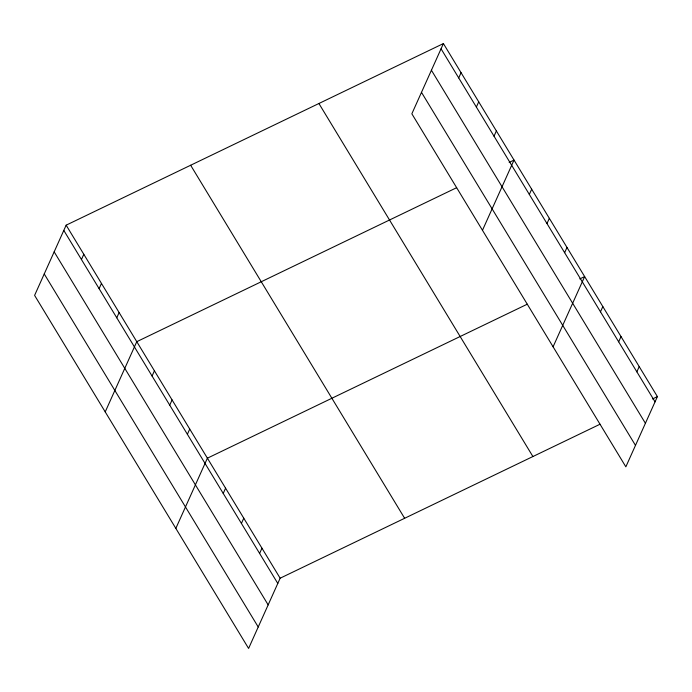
<?xml version="1.0" encoding="UTF-8"?>
<svg xmlns="http://www.w3.org/2000/svg" width="692" height="692" viewBox="0 0 692 692"><rect width="100%" height="100%" fill="white"/><g stroke="black" fill="none" stroke-linecap="round" stroke-linejoin="round"><path stroke-width="1.04" d="M443.408 43.57L411.852 113.791L625.845 466.823L657.4 396.611L443.408 43.57L66.155 225.177L34.6 295.389L248.592 648.43L280.148 578.209L600.016 424.231M81.457 259.535L83.81 254.301M99.112 288.659L101.465 283.426M116.766 317.784L119.119 312.55M105.219 411.896L136.774 341.675L456.642 187.696M152.076 376.033L154.428 370.8M169.73 405.157L172.083 399.933M187.385 434.282L189.738 429.057M175.837 528.394L207.392 458.182L527.261 304.203M223.231 493.422L225.575 488.189M241.413 523.429L243.766 518.196M458.709 77.928L461.062 72.695M259.604 553.436L261.957 548.202M476.364 107.052L478.717 101.828M494.019 136.186L496.372 130.952M482.471 230.289L514.026 160.077L509.165 162.412M529.328 194.435L531.681 189.201M546.983 223.559L549.336 218.326M564.637 252.684L566.99 247.451M553.09 346.796L584.645 276.575L579.784 278.919M600.483 311.815L602.836 306.582M618.674 341.822L621.018 336.597M636.856 371.838L639.209 366.604M652.539 398.955L657.4 396.611M441.055 48.803L655.047 401.844M431.419 70.247L645.411 423.288M421.489 92.347L635.481 445.38M318.917 103.506L532.909 456.538M190.646 165.25L404.638 518.282M66.155 225.177L280.148 578.209M63.802 230.41L277.795 583.442M54.166 251.853L268.159 604.886M44.236 273.945L258.228 626.987"/></g></svg>
